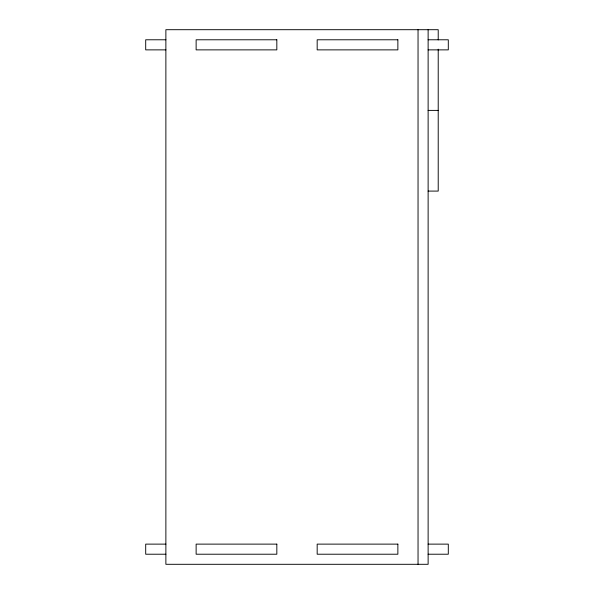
<?xml version="1.0" encoding="UTF-8"?>
<svg xmlns="http://www.w3.org/2000/svg" width="594" height="594" viewBox="0 0 594 594"><rect width="100%" height="100%" fill="white"/><g stroke="black" fill="none" stroke-linecap="round" stroke-linejoin="round"><path stroke-width="0.89" d="M165.875 39.783L145.701 39.783L145.701 49.874L165.875 49.874M428.126 39.783L448.299 39.783L448.299 49.874L428.126 49.874M428.126 110.395L438.216 110.395M428.126 191.09L438.216 191.09L438.216 49.176M165.875 544.126L145.701 544.126L145.701 554.217L165.875 554.217M428.126 544.126L448.299 544.126L448.299 554.217L428.126 554.217M438.216 39.902L438.216 29.7L165.875 29.7L165.875 564.3L428.126 564.3L428.126 29.7M418.042 29.7L418.042 564.3M276.826 39.783L196.131 39.783L196.131 49.874L276.826 49.874L276.826 39.783M397.869 39.783L317.174 39.783L317.174 49.874L397.869 49.874L397.869 39.783M276.826 544.126L196.131 544.126L196.131 554.217L276.826 554.217L276.826 544.126M397.869 544.126L317.174 544.126L317.174 554.217L397.869 554.217L397.869 544.126"/></g></svg>
